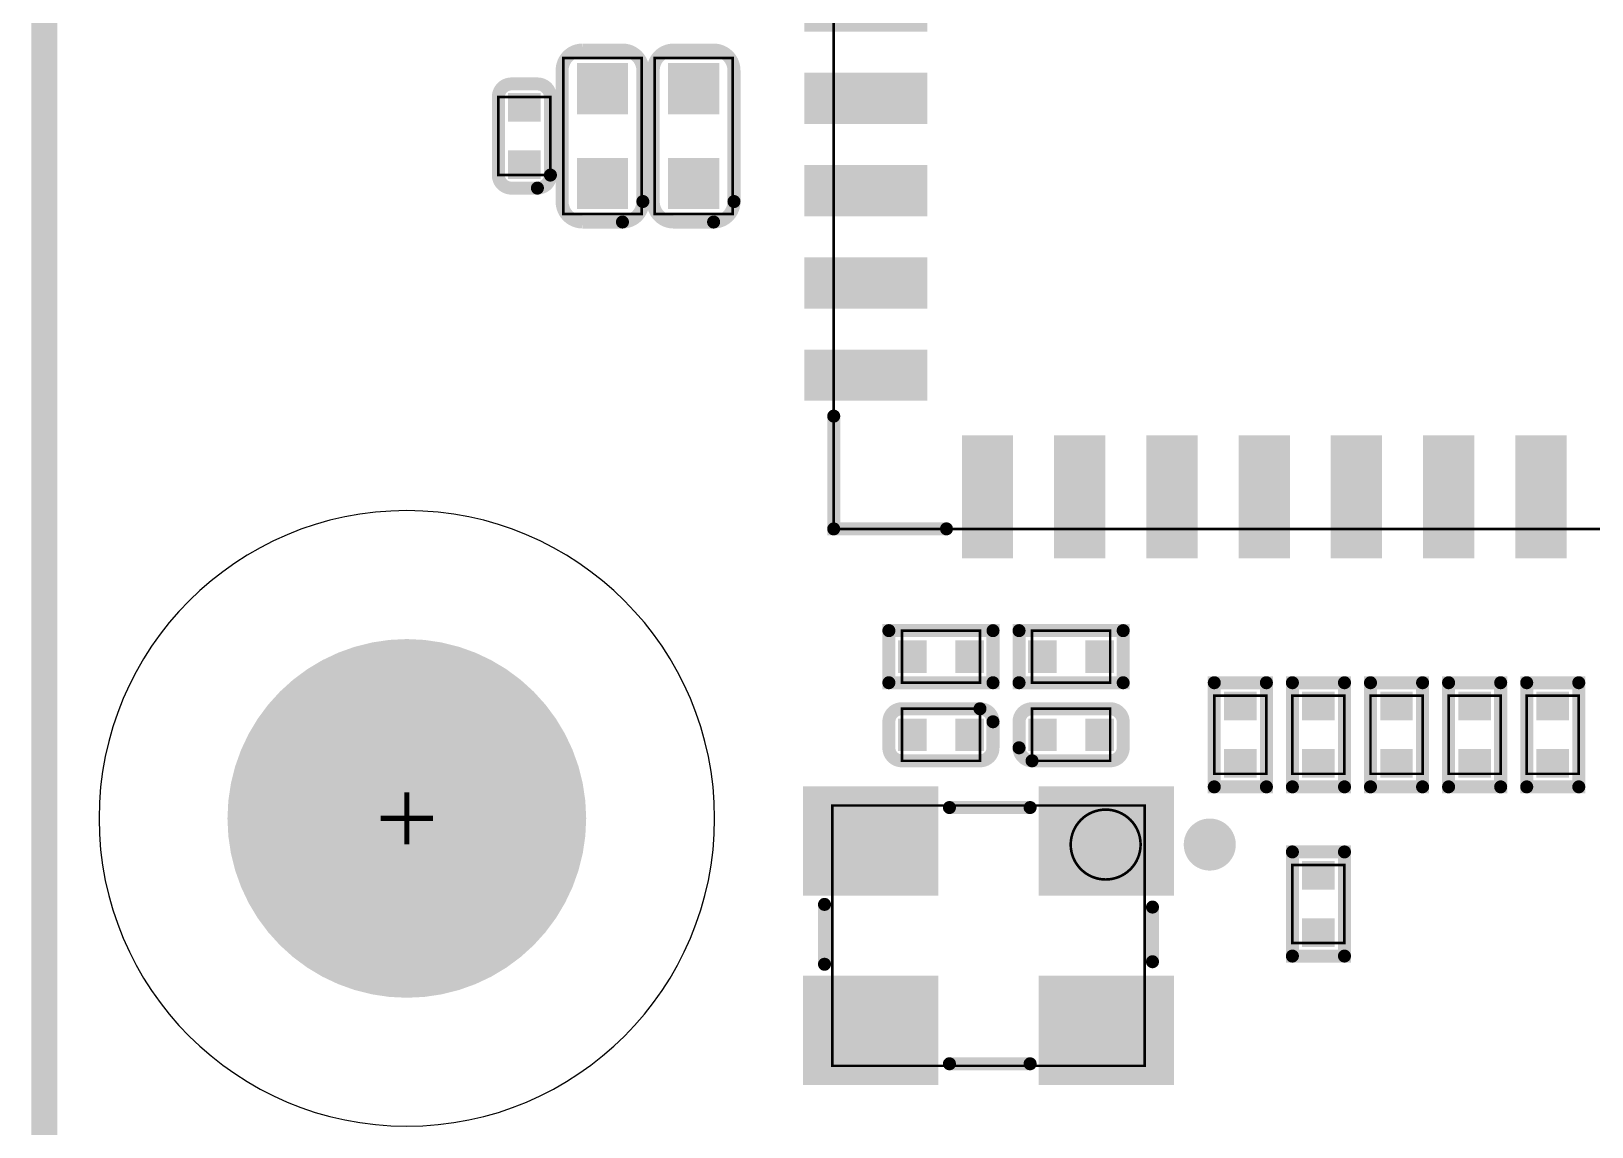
# Model space of a CAD drawing. Extents: x 60 to 160, y 44 to 135.
# Drawn here: x 59.58 to 74.8, y 78.73 to 89.41 of the extents above; entities that cross this region are included whole.
import ezdxf

# ---------------------------------------------------------------- set-up
doc = ezdxf.new("R2010")
doc.units = 0
doc.linetypes.add('KEEPOUT_00001000$0', pattern=[2, 1, 1])
for name, color, linetype in [('BOARD_OUTLINE_00', 255, 'CONTINUOUS'), ('DRIL_NPLTE_THRU_01', 3, 'CONTINUOUS'), ('DRIL_NPLTE_THRU_02', 253, 'CONTINUOUS'), ('DRIL_NPLTE_THRU_03', 4, 'CONTINUOUS'), ('DRIL_NPLTE_THRU_04', 253, 'CONTINUOUS'), ('DRIL_NPLTE_THRU_05', 210, 'CONTINUOUS'), ('DRIL_NPLTE_THRU_06', 253, 'CONTINUOUS'), ('DRIL_NPLTE_THRU_07', 57, 'CONTINUOUS'), ('DRIL_NPLTE_THRU_08', 231, 'CONTINUOUS'), ('DRIL_NPLTE_THRU_09', 253, 'CONTINUOUS'), ('DRIL_NPLTE_THRU_10', 112, 'CONTINUOUS'), ('DRIL_NPLTE_THRU_11', 216, 'CONTINUOUS'), ('DRIL_NPLTE_THRU_12', 5, 'CONTINUOUS'), ('DRIL_PLTE_THRU_01', 3, 'CONTINUOUS'), ('DRIL_PLTE_THRU_02', 253, 'CONTINUOUS'), ('DRIL_PLTE_THRU_03', 4, 'CONTINUOUS'), ('DRIL_PLTE_THRU_04', 253, 'CONTINUOUS'), ('DRIL_PLTE_THRU_05', 210, 'CONTINUOUS'), ('DRIL_PLTE_THRU_06', 253, 'CONTINUOUS'), ('DRIL_PLTE_THRU_07', 57, 'CONTINUOUS'), ('DRIL_PLTE_THRU_08', 231, 'CONTINUOUS'), ('DRIL_PLTE_THRU_09', 253, 'CONTINUOUS'), ('DRIL_PLTE_THRU_10', 112, 'CONTINUOUS'), ('DRIL_PLTE_THRU_11', 216, 'CONTINUOUS'), ('DRIL_PLTE_THRU_12', 5, 'CONTINUOUS'), ('DRIL_SYMBOL', 255, 'CONTINUOUS'), ('KEEPOUT_-1', 255, 'CONTINUOUS'), ('KEEPOUT_01', 43, 'CONTINUOUS'), ('PADS_BOT', 5, 'CONTINUOUS'), ('PADS_INNER', 3, 'CONTINUOUS'), ('PADS_TOP', 3, 'CONTINUOUS'), ('PART_TOP_2DLINE_01', 255, 'CONTINUOUS'), ('PART_TOP_2DLINE_116', 255, 'CONTINUOUS'), ('PART_TOP_2DLINE_117', 255, 'CONTINUOUS'), ('PART_TOP_2DLINE_118', 255, 'CONTINUOUS'), ('PART_TOP_2DLINE_119', 255, 'CONTINUOUS'), ('PART_TOP_2DLINE_126', 255, 'CONTINUOUS')]:
    doc.layers.add(name, color=color, linetype=linetype)

# ---------------------------------------------------------------- blocks, each defined once
blk = doc.blocks.new('BOARD_62')
at = {"layer": 'BOARD_OUTLINE_00', "const_width": 0.254}
blk.add_lwpolyline([(-3, 71.247506, -0.396432827), (0, 74.247506), (94.190152, 74.247506, -0.365948033), (97.190152, 71.247506), (97.190152, 3, -0.372393427), (94.190152, 0), (0, 0, -0.406057892), (-3, 3)], format="xyb", close=True, dxfattribs=at)
blk = doc.blocks.new('SMOOTH_0$127')
at = {"const_width": 0.0635}
blk.add_lwpolyline([(-0.03175, 0, 1), (0.03175, 0, 1)], format="xyb", close=True, dxfattribs=at)
blk = doc.blocks.new('SMOOTH_0$0254')
at = {"const_width": 0.0127}
blk.add_lwpolyline([(-0.00635, 0, 1), (0.00635, 0, 1)], format="xyb", close=True, dxfattribs=at)
blk = doc.blocks.new('PART_BODY_TOP_2')
at = {"layer": 'PART_TOP_2DLINE_01', "const_width": 0.127}
blk.add_lwpolyline([(-0.508, -0.127, 0.414214), (-0.381, -0.254), (0.381, -0.254, 0.414214), (0.508, -0.127), (0.508, 0.127, 0.414214), (0.381, 0.254), (-0.381, 0.254, 0.414214), (-0.508, 0.127)], format="xyb", close=True, dxfattribs=at)
at = {"layer": 'PART_TOP_2DLINE_116', "const_width": 0.0254}
blk.add_lwpolyline([(-0.381, 0.254), (-0.381, -0.254), (0.381, -0.254), (0.381, 0.254)], close=True, dxfattribs=at)
at = {"layer": 'PART_TOP_2DLINE_117', "const_width": 0.0254}
blk.add_lwpolyline([(-0.381, 0.254), (-0.381, -0.254), (0.381, -0.254), (0.381, 0.254)], close=True, dxfattribs=at)
at = {"layer": 'PART_TOP_2DLINE_01'}
for p in [(-0.508, -0.127), (-0.381, -0.254)]:
    blk.add_blockref('SMOOTH_0$127', p, dxfattribs=at)
at = {"layer": 'PART_TOP_2DLINE_116'}
for p in [(-0.381, 0.254), (0.381, 0.254), (-0.381, -0.254), (0.381, -0.254)]:
    blk.add_blockref('SMOOTH_0$0254', p, dxfattribs=at)
at = {"layer": 'PART_TOP_2DLINE_117'}
for p in [(-0.381, 0.254), (0.381, 0.254), (-0.381, -0.254), (0.381, -0.254)]:
    blk.add_blockref('SMOOTH_0$0254', p, dxfattribs=at)
blk = doc.blocks.new('DRIL_HOLE_0')
blk.add_lwpolyline([(0, 0, 1), (0, 0, 1)], format="xyb", close=True)
blk = doc.blocks.new('PAD_0')
blk.add_lwpolyline([(0, 0, 1), (0, 0, 1)], format="xyb", close=True)
blk = doc.blocks.new('PAD_3')
at = {"const_width": 0.2794}
blk.add_lwpolyline([(-0.15875, 0), (0.15875, 0)], dxfattribs=at)
blk = doc.blocks.new('STK_TOP_90')
at = {"layer": 'DRIL_PLTE_THRU_01'}
blk.add_blockref('DRIL_HOLE_0', (0, 0), dxfattribs=at)
at = {"layer": 'DRIL_PLTE_THRU_02'}
blk.add_blockref('DRIL_HOLE_0', (0, 0), dxfattribs=at)
at = {"layer": 'DRIL_PLTE_THRU_03'}
blk.add_blockref('DRIL_HOLE_0', (0, 0), dxfattribs=at)
at = {"layer": 'DRIL_PLTE_THRU_04'}
blk.add_blockref('DRIL_HOLE_0', (0, 0), dxfattribs=at)
at = {"layer": 'DRIL_PLTE_THRU_05'}
blk.add_blockref('DRIL_HOLE_0', (0, 0), dxfattribs=at)
at = {"layer": 'DRIL_PLTE_THRU_06'}
blk.add_blockref('DRIL_HOLE_0', (0, 0), dxfattribs=at)
at = {"layer": 'DRIL_PLTE_THRU_07'}
blk.add_blockref('DRIL_HOLE_0', (0, 0), dxfattribs=at)
at = {"layer": 'DRIL_PLTE_THRU_08'}
blk.add_blockref('DRIL_HOLE_0', (0, 0), dxfattribs=at)
at = {"layer": 'DRIL_PLTE_THRU_09'}
blk.add_blockref('DRIL_HOLE_0', (0, 0), dxfattribs=at)
at = {"layer": 'DRIL_PLTE_THRU_10'}
blk.add_blockref('DRIL_HOLE_0', (0, 0), dxfattribs=at)
at = {"layer": 'DRIL_PLTE_THRU_11'}
blk.add_blockref('DRIL_HOLE_0', (0, 0), dxfattribs=at)
at = {"layer": 'DRIL_PLTE_THRU_12'}
blk.add_blockref('DRIL_HOLE_0', (0, 0), dxfattribs=at)
at = {"layer": 'PADS_BOT'}
blk.add_blockref('PAD_0', (0, 0), dxfattribs=at)
at = {"layer": 'PADS_INNER'}
blk.add_blockref('PAD_0', (0, 0), dxfattribs=at)
at = {"layer": 'PADS_TOP', "rotation": 90}
blk.add_blockref('PAD_3', (0, 0), dxfattribs=at)
blk = doc.blocks.new('SYM_TOP_5')
for name, p in [('PART_BODY_TOP_2', (0, 0)), ('STK_TOP_90', (-0.279, 0)), ('STK_TOP_90', (0.279, 0))]:
    blk.add_blockref(name, p)
blk = doc.blocks.new('PART_TOP_140')
blk.add_blockref('SYM_TOP_5', (0, 0))
blk = doc.blocks.new('PART_BODY_TOP_4')
at = {"layer": 'PART_TOP_2DLINE_01', "const_width": 0.127}
blk.add_lwpolyline([(-0.839, -0.195, 0.414214), (-0.639, -0.394), (0.639, -0.394, 0.414214), (0.839, -0.195), (0.839, 0.195, 0.414214), (0.639, 0.394), (-0.639, 0.394, 0.414214), (-0.839, 0.195)], format="xyb", close=True, dxfattribs=at)
at = {"layer": 'PART_TOP_2DLINE_116', "const_width": 0.0254}
blk.add_lwpolyline([(0.762, 0.381), (-0.762, 0.381), (-0.762, -0.381), (0.762, -0.381)], close=True, dxfattribs=at)
at = {"layer": 'PART_TOP_2DLINE_117', "const_width": 0.0254}
blk.add_lwpolyline([(0.762, 0.381), (-0.762, 0.381), (-0.762, -0.381), (0.762, -0.381)], close=True, dxfattribs=at)
at = {"layer": 'PART_TOP_2DLINE_01'}
for p in [(-0.839, -0.195), (-0.639, -0.394)]:
    blk.add_blockref('SMOOTH_0$127', p, dxfattribs=at)
at = {"layer": 'PART_TOP_2DLINE_116'}
for p in [(-0.762, 0.381), (0.762, 0.381), (-0.762, -0.381), (0.762, -0.381)]:
    blk.add_blockref('SMOOTH_0$0254', p, dxfattribs=at)
at = {"layer": 'PART_TOP_2DLINE_117'}
for p in [(-0.762, 0.381), (0.762, 0.381), (-0.762, -0.381), (0.762, -0.381)]:
    blk.add_blockref('SMOOTH_0$0254', p, dxfattribs=at)
blk = doc.blocks.new('PAD_1')
at = {"const_width": 0.5}
blk.add_lwpolyline([(-0.25, 0), (0.25, 0)], dxfattribs=at)
blk = doc.blocks.new('STK_TOP_92')
at = {"layer": 'DRIL_PLTE_THRU_01'}
blk.add_blockref('DRIL_HOLE_0', (0, 0), dxfattribs=at)
at = {"layer": 'DRIL_PLTE_THRU_02'}
blk.add_blockref('DRIL_HOLE_0', (0, 0), dxfattribs=at)
at = {"layer": 'DRIL_PLTE_THRU_03'}
blk.add_blockref('DRIL_HOLE_0', (0, 0), dxfattribs=at)
at = {"layer": 'DRIL_PLTE_THRU_04'}
blk.add_blockref('DRIL_HOLE_0', (0, 0), dxfattribs=at)
at = {"layer": 'DRIL_PLTE_THRU_05'}
blk.add_blockref('DRIL_HOLE_0', (0, 0), dxfattribs=at)
at = {"layer": 'DRIL_PLTE_THRU_06'}
blk.add_blockref('DRIL_HOLE_0', (0, 0), dxfattribs=at)
at = {"layer": 'DRIL_PLTE_THRU_07'}
blk.add_blockref('DRIL_HOLE_0', (0, 0), dxfattribs=at)
at = {"layer": 'DRIL_PLTE_THRU_08'}
blk.add_blockref('DRIL_HOLE_0', (0, 0), dxfattribs=at)
at = {"layer": 'DRIL_PLTE_THRU_09'}
blk.add_blockref('DRIL_HOLE_0', (0, 0), dxfattribs=at)
at = {"layer": 'DRIL_PLTE_THRU_10'}
blk.add_blockref('DRIL_HOLE_0', (0, 0), dxfattribs=at)
at = {"layer": 'DRIL_PLTE_THRU_11'}
blk.add_blockref('DRIL_HOLE_0', (0, 0), dxfattribs=at)
at = {"layer": 'DRIL_PLTE_THRU_12'}
blk.add_blockref('DRIL_HOLE_0', (0, 0), dxfattribs=at)
at = {"layer": 'PADS_BOT'}
blk.add_blockref('PAD_0', (0, 0), dxfattribs=at)
at = {"layer": 'PADS_INNER'}
blk.add_blockref('PAD_0', (0, 0), dxfattribs=at)
at = {"layer": 'PADS_TOP', "rotation": 90}
blk.add_blockref('PAD_1', (0, 0), dxfattribs=at)
blk = doc.blocks.new('SYM_TOP_7')
for name, p in [('PART_BODY_TOP_4', (0, 0)), ('STK_TOP_92', (-0.463, 0)), ('STK_TOP_92', (0.463, 0))]:
    blk.add_blockref(name, p)
blk = doc.blocks.new('PART_TOP_142')
blk.add_blockref('SYM_TOP_7', (0, 0))
blk = doc.blocks.new('PART_TOP_143')
blk.add_blockref('SYM_TOP_7', (0, 0))
blk = doc.blocks.new('PART_TOP_147')
blk.add_blockref('SYM_TOP_5', (0, 0))
blk = doc.blocks.new('PART_TOP_148')
blk.add_blockref('SYM_TOP_5', (0, 0))
blk = doc.blocks.new('PART_BODY_TOP_16')
at = {"layer": 'KEEPOUT_-1', "linetype": 'KEEPOUT_00001000$0'}
blk.add_lwpolyline([(-3.003, 0, 1), (3.003, 0, 1)], format="xyb", close=True, dxfattribs=at)
at = {"layer": 'KEEPOUT_01', "linetype": 'KEEPOUT_00001000$0'}
blk.add_lwpolyline([(-3.003, 0, 1), (3.003, 0, 1)], format="xyb", close=True, dxfattribs=at)
blk = doc.blocks.new('DRIL_SYMBOL_3$5')
at = {"layer": 'DRIL_SYMBOL', "const_width": 0.0508}
for points in [[(0, -0.254), (0, 0.254)], [(-0.254, 0), (0.254, 0)]]:
    blk.add_lwpolyline(points, dxfattribs=at)
blk = doc.blocks.new('DRIL_HOLE_3$5')
at = {"const_width": 1.75}
blk.add_lwpolyline([(-0.875, 0, 1), (0.875, 0, 1)], format="xyb", close=True, dxfattribs=at)
blk.add_blockref('DRIL_SYMBOL_3$5', (0, 0))
blk = doc.blocks.new('PAD_10')
at = {"const_width": 1.75}
blk.add_lwpolyline([(0, -0.875, 1), (0, 0.875, 1)], format="xyb", close=True, dxfattribs=at)
blk = doc.blocks.new('STK_TOP_108')
at = {"layer": 'DRIL_NPLTE_THRU_01'}
blk.add_blockref('DRIL_HOLE_3$5', (0, 0), dxfattribs=at)
at = {"layer": 'DRIL_NPLTE_THRU_02'}
blk.add_blockref('DRIL_HOLE_3$5', (0, 0), dxfattribs=at)
at = {"layer": 'DRIL_NPLTE_THRU_03'}
blk.add_blockref('DRIL_HOLE_3$5', (0, 0), dxfattribs=at)
at = {"layer": 'DRIL_NPLTE_THRU_04'}
blk.add_blockref('DRIL_HOLE_3$5', (0, 0), dxfattribs=at)
at = {"layer": 'DRIL_NPLTE_THRU_05'}
blk.add_blockref('DRIL_HOLE_3$5', (0, 0), dxfattribs=at)
at = {"layer": 'DRIL_NPLTE_THRU_06'}
blk.add_blockref('DRIL_HOLE_3$5', (0, 0), dxfattribs=at)
at = {"layer": 'DRIL_NPLTE_THRU_07'}
blk.add_blockref('DRIL_HOLE_3$5', (0, 0), dxfattribs=at)
at = {"layer": 'DRIL_NPLTE_THRU_08'}
blk.add_blockref('DRIL_HOLE_3$5', (0, 0), dxfattribs=at)
at = {"layer": 'DRIL_NPLTE_THRU_09'}
blk.add_blockref('DRIL_HOLE_3$5', (0, 0), dxfattribs=at)
at = {"layer": 'DRIL_NPLTE_THRU_10'}
blk.add_blockref('DRIL_HOLE_3$5', (0, 0), dxfattribs=at)
at = {"layer": 'DRIL_NPLTE_THRU_11'}
blk.add_blockref('DRIL_HOLE_3$5', (0, 0), dxfattribs=at)
at = {"layer": 'DRIL_NPLTE_THRU_12'}
blk.add_blockref('DRIL_HOLE_3$5', (0, 0), dxfattribs=at)
at = {"layer": 'PADS_BOT'}
blk.add_blockref('PAD_10', (0, 0), dxfattribs=at)
at = {"layer": 'PADS_INNER'}
blk.add_blockref('PAD_10', (0, 0), dxfattribs=at)
at = {"layer": 'PADS_TOP'}
blk.add_blockref('PAD_10', (0, 0), dxfattribs=at)
blk = doc.blocks.new('SYM_TOP_19')
for name in ['PART_BODY_TOP_16', 'STK_TOP_108']:
    blk.add_blockref(name, (0, 0))
blk = doc.blocks.new('PART_TOP_323')
blk.add_blockref('SYM_TOP_19', (0, 0))
blk = doc.blocks.new('PART_BODY_TOP_36')
at = {"layer": 'PART_TOP_2DLINE_01', "const_width": 0.127}
blk.add_lwpolyline([(-0.508, 0.254), (0.508, 0.254), (0.508, -0.254), (-0.508, -0.254)], close=True, dxfattribs=at)
at = {"layer": 'PART_TOP_2DLINE_118', "const_width": 0.0254}
blk.add_lwpolyline([(-0.381, 0.254), (0.381, 0.254), (0.381, -0.254), (-0.381, -0.254)], close=True, dxfattribs=at)
at = {"layer": 'PART_TOP_2DLINE_119', "const_width": 0.0254}
blk.add_lwpolyline([(-0.381, 0.254), (0.381, 0.254), (0.381, -0.254), (-0.381, -0.254)], close=True, dxfattribs=at)
at = {"layer": 'PART_TOP_2DLINE_01'}
for p in [(-0.508, 0.254), (0.508, 0.254), (-0.508, -0.254), (0.508, -0.254)]:
    blk.add_blockref('SMOOTH_0$127', p, dxfattribs=at)
at = {"layer": 'PART_TOP_2DLINE_118'}
for p in [(-0.381, 0.254), (0.381, 0.254), (-0.381, -0.254), (0.381, -0.254)]:
    blk.add_blockref('SMOOTH_0$0254', p, dxfattribs=at)
at = {"layer": 'PART_TOP_2DLINE_119'}
for p in [(-0.381, 0.254), (0.381, 0.254), (-0.381, -0.254), (0.381, -0.254)]:
    blk.add_blockref('SMOOTH_0$0254', p, dxfattribs=at)
blk = doc.blocks.new('SYM_TOP_39')
for name, p in [('PART_BODY_TOP_36', (0, 0)), ('STK_TOP_90', (-0.2794, 0)), ('STK_TOP_90', (0.2794, 0))]:
    blk.add_blockref(name, p)
blk = doc.blocks.new('PART_TOP_404')
blk.add_blockref('SYM_TOP_39', (0, 0))
blk = doc.blocks.new('PART_TOP_406')
blk.add_blockref('SYM_TOP_39', (0, 0))
blk = doc.blocks.new('PART_TOP_407')
blk.add_blockref('SYM_TOP_39', (0, 0))
blk = doc.blocks.new('PART_TOP_414')
blk.add_blockref('SYM_TOP_39', (0, 0))
blk = doc.blocks.new('PART_TOP_415')
blk.add_blockref('SYM_TOP_39', (0, 0))
blk = doc.blocks.new('PART_TOP_417')
blk.add_blockref('SYM_TOP_39', (0, 0))
blk = doc.blocks.new('PART_TOP_420')
blk.add_blockref('SYM_TOP_39', (0, 0))
blk = doc.blocks.new('PART_TOP_421')
blk.add_blockref('SYM_TOP_39', (0, 0))
blk = doc.blocks.new('PART_BODY_TOP_48')
at = {"layer": 'PART_TOP_2DLINE_118', "const_width": 0.0254}
blk.add_lwpolyline([(6, 6), (6, -6), (-6, -6), (-6, 6)], close=True, dxfattribs=at)
at = {"layer": 'PART_TOP_2DLINE_118', "const_width": 0.127}
blk.add_lwpolyline([(-6.476, 5.3, 1), (-6.924, 5.3, 1)], format="xyb", close=True, dxfattribs=at)
at = {"layer": 'PART_TOP_2DLINE_119', "const_width": 0.0254}
blk.add_lwpolyline([(6, 6), (6, -6), (-6, -6), (-6, 6)], close=True, dxfattribs=at)
at = {"layer": 'PART_TOP_2DLINE_126', "const_width": 0.127}
for points in [[(-4.9, 6), (-5.5, 6), (-6, 5.5), (-6, 4.9)], [(6, 4.9), (6, 6), (4.9, 6)], [(-4.9, -6), (-6, -6), (-6, -4.9)], [(6, -5), (6, -6), (4.9, -6)]]:
    blk.add_lwpolyline(points, dxfattribs=at)
at = {"layer": 'PART_TOP_2DLINE_126', "const_width": 0.2}
blk.add_lwpolyline([(-6.5, 5.3, 1), (-6.9, 5.3, 1)], format="xyb", close=True, dxfattribs=at)
at = {"layer": 'PART_TOP_2DLINE_118'}
for p in [(-6, 6), (6, 6), (-6, -6), (6, -6)]:
    blk.add_blockref('SMOOTH_0$0254', p, dxfattribs=at)
at = {"layer": 'PART_TOP_2DLINE_119'}
for p in [(-6, 6), (6, 6), (-6, -6), (6, -6)]:
    blk.add_blockref('SMOOTH_0$0254', p, dxfattribs=at)
at = {"layer": 'PART_TOP_2DLINE_126'}
for p in [(-5.5, 6), (-4.9, 6), (4.9, 6), (6, 6), (-6, 5.5), (-6, 4.9), (6, 4.9), (-6, -4.9), (6, -5), (-6, -6), (-4.9, -6), (4.9, -6), (6, -6)]:
    blk.add_blockref('SMOOTH_0$127', p, dxfattribs=at)
blk = doc.blocks.new('PAD_62')
at = {"const_width": 0.500126}
blk.add_lwpolyline([(-0.599948, 0), (0.599948, 0)], dxfattribs=at)
blk = doc.blocks.new('STK_TOP_170')
at = {"layer": 'DRIL_PLTE_THRU_01'}
blk.add_blockref('DRIL_HOLE_0', (0, 0), dxfattribs=at)
at = {"layer": 'DRIL_PLTE_THRU_02'}
blk.add_blockref('DRIL_HOLE_0', (0, 0), dxfattribs=at)
at = {"layer": 'DRIL_PLTE_THRU_03'}
blk.add_blockref('DRIL_HOLE_0', (0, 0), dxfattribs=at)
at = {"layer": 'DRIL_PLTE_THRU_04'}
blk.add_blockref('DRIL_HOLE_0', (0, 0), dxfattribs=at)
at = {"layer": 'DRIL_PLTE_THRU_05'}
blk.add_blockref('DRIL_HOLE_0', (0, 0), dxfattribs=at)
at = {"layer": 'DRIL_PLTE_THRU_06'}
blk.add_blockref('DRIL_HOLE_0', (0, 0), dxfattribs=at)
at = {"layer": 'DRIL_PLTE_THRU_07'}
blk.add_blockref('DRIL_HOLE_0', (0, 0), dxfattribs=at)
at = {"layer": 'DRIL_PLTE_THRU_08'}
blk.add_blockref('DRIL_HOLE_0', (0, 0), dxfattribs=at)
at = {"layer": 'DRIL_PLTE_THRU_09'}
blk.add_blockref('DRIL_HOLE_0', (0, 0), dxfattribs=at)
at = {"layer": 'DRIL_PLTE_THRU_10'}
blk.add_blockref('DRIL_HOLE_0', (0, 0), dxfattribs=at)
at = {"layer": 'DRIL_PLTE_THRU_11'}
blk.add_blockref('DRIL_HOLE_0', (0, 0), dxfattribs=at)
at = {"layer": 'DRIL_PLTE_THRU_12'}
blk.add_blockref('DRIL_HOLE_0', (0, 0), dxfattribs=at)
at = {"layer": 'PADS_BOT'}
blk.add_blockref('PAD_0', (0, 0), dxfattribs=at)
at = {"layer": 'PADS_INNER'}
blk.add_blockref('PAD_0', (0, 0), dxfattribs=at)
at = {"layer": 'PADS_TOP'}
blk.add_blockref('PAD_62', (0, 0), dxfattribs=at)
blk = doc.blocks.new('STK_TOP_171')
at = {"layer": 'DRIL_PLTE_THRU_01'}
blk.add_blockref('DRIL_HOLE_0', (0, 0), dxfattribs=at)
at = {"layer": 'DRIL_PLTE_THRU_02'}
blk.add_blockref('DRIL_HOLE_0', (0, 0), dxfattribs=at)
at = {"layer": 'DRIL_PLTE_THRU_03'}
blk.add_blockref('DRIL_HOLE_0', (0, 0), dxfattribs=at)
at = {"layer": 'DRIL_PLTE_THRU_04'}
blk.add_blockref('DRIL_HOLE_0', (0, 0), dxfattribs=at)
at = {"layer": 'DRIL_PLTE_THRU_05'}
blk.add_blockref('DRIL_HOLE_0', (0, 0), dxfattribs=at)
at = {"layer": 'DRIL_PLTE_THRU_06'}
blk.add_blockref('DRIL_HOLE_0', (0, 0), dxfattribs=at)
at = {"layer": 'DRIL_PLTE_THRU_07'}
blk.add_blockref('DRIL_HOLE_0', (0, 0), dxfattribs=at)
at = {"layer": 'DRIL_PLTE_THRU_08'}
blk.add_blockref('DRIL_HOLE_0', (0, 0), dxfattribs=at)
at = {"layer": 'DRIL_PLTE_THRU_09'}
blk.add_blockref('DRIL_HOLE_0', (0, 0), dxfattribs=at)
at = {"layer": 'DRIL_PLTE_THRU_10'}
blk.add_blockref('DRIL_HOLE_0', (0, 0), dxfattribs=at)
at = {"layer": 'DRIL_PLTE_THRU_11'}
blk.add_blockref('DRIL_HOLE_0', (0, 0), dxfattribs=at)
at = {"layer": 'DRIL_PLTE_THRU_12'}
blk.add_blockref('DRIL_HOLE_0', (0, 0), dxfattribs=at)
at = {"layer": 'PADS_BOT'}
blk.add_blockref('PAD_0', (0, 0), dxfattribs=at)
at = {"layer": 'PADS_INNER'}
blk.add_blockref('PAD_0', (0, 0), dxfattribs=at)
at = {"layer": 'PADS_TOP', "rotation": 90}
blk.add_blockref('PAD_62', (0, 0), dxfattribs=at)
blk = doc.blocks.new('PAD_63')
at = {"const_width": 0.3}
blk.add_lwpolyline([(0, -0.15, 1), (0, 0.15, 1)], format="xyb", close=True, dxfattribs=at)
blk = doc.blocks.new('STK_TOP_163')
at = {"layer": 'DRIL_PLTE_THRU_01'}
blk.add_blockref('DRIL_HOLE_0', (0, 0), dxfattribs=at)
at = {"layer": 'DRIL_PLTE_THRU_02'}
blk.add_blockref('DRIL_HOLE_0', (0, 0), dxfattribs=at)
at = {"layer": 'DRIL_PLTE_THRU_03'}
blk.add_blockref('DRIL_HOLE_0', (0, 0), dxfattribs=at)
at = {"layer": 'DRIL_PLTE_THRU_04'}
blk.add_blockref('DRIL_HOLE_0', (0, 0), dxfattribs=at)
at = {"layer": 'DRIL_PLTE_THRU_05'}
blk.add_blockref('DRIL_HOLE_0', (0, 0), dxfattribs=at)
at = {"layer": 'DRIL_PLTE_THRU_06'}
blk.add_blockref('DRIL_HOLE_0', (0, 0), dxfattribs=at)
at = {"layer": 'DRIL_PLTE_THRU_07'}
blk.add_blockref('DRIL_HOLE_0', (0, 0), dxfattribs=at)
at = {"layer": 'DRIL_PLTE_THRU_08'}
blk.add_blockref('DRIL_HOLE_0', (0, 0), dxfattribs=at)
at = {"layer": 'DRIL_PLTE_THRU_09'}
blk.add_blockref('DRIL_HOLE_0', (0, 0), dxfattribs=at)
at = {"layer": 'DRIL_PLTE_THRU_10'}
blk.add_blockref('DRIL_HOLE_0', (0, 0), dxfattribs=at)
at = {"layer": 'DRIL_PLTE_THRU_11'}
blk.add_blockref('DRIL_HOLE_0', (0, 0), dxfattribs=at)
at = {"layer": 'DRIL_PLTE_THRU_12'}
blk.add_blockref('DRIL_HOLE_0', (0, 0), dxfattribs=at)
at = {"layer": 'PADS_BOT'}
blk.add_blockref('PAD_0', (0, 0), dxfattribs=at)
at = {"layer": 'PADS_INNER'}
blk.add_blockref('PAD_0', (0, 0), dxfattribs=at)
at = {"layer": 'PADS_TOP'}
blk.add_blockref('PAD_63', (0, 0), dxfattribs=at)
blk = doc.blocks.new('SYM_TOP_51')
for name, p in [('STK_TOP_171', (-4.5, 5.688)), ('STK_TOP_171', (-3.6, 5.688)), ('STK_TOP_171', (-2.7, 5.688)), ('STK_TOP_171', (-1.8, 5.688)), ('STK_TOP_171', (-0.9, 5.688)), ('STK_TOP_171', (0, 5.688)), ('STK_TOP_171', (0.9, 5.688)), ('STK_TOP_171', (1.8, 5.688)), ('STK_TOP_171', (2.7, 5.688)), ('STK_TOP_171', (3.6, 5.688)), ('STK_TOP_171', (4.5, 5.688)), ('PART_BODY_TOP_48', (0, 0)), ('STK_TOP_170', (-5.688, 4.5)), ('STK_TOP_170', (5.688, 4.5)), ('STK_TOP_170', (-5.688, 3.6)), ('STK_TOP_163', (-2.7, 3.6)), ('STK_TOP_163', (-0.9, 3.6)), ('STK_TOP_163', (0.9, 3.6)), ('STK_TOP_170', (5.688, 3.6)), ('STK_TOP_170', (-5.688, 2.7)), ('STK_TOP_170', (5.688, 2.7)), ('STK_TOP_170', (-5.688, 1.8)), ('STK_TOP_170', (5.688, 1.8)), ('STK_TOP_170', (-5.688, 0.9)), ('STK_TOP_170', (5.688, 0.9)), ('STK_TOP_170', (-5.688, 0)), ('STK_TOP_170', (5.688, 0)), ('STK_TOP_170', (-5.688, -0.9)), ('STK_TOP_170', (5.688, -0.9)), ('STK_TOP_170', (-5.688, -1.8)), ('STK_TOP_170', (5.688, -1.8)), ('STK_TOP_170', (-5.688, -2.7)), ('STK_TOP_170', (5.688, -2.7)), ('STK_TOP_170', (-5.688, -3.6)), ('STK_TOP_170', (5.688, -3.6)), ('STK_TOP_170', (-5.688, -4.5)), ('STK_TOP_170', (5.688, -4.5)), ('STK_TOP_171', (-4.5, -5.688)), ('STK_TOP_171', (-3.6, -5.688)), ('STK_TOP_171', (-2.7, -5.688)), ('STK_TOP_171', (-1.8, -5.688)), ('STK_TOP_171', (-0.9, -5.688)), ('STK_TOP_171', (0, -5.688)), ('STK_TOP_171', (0.9, -5.688)), ('STK_TOP_171', (1.8, -5.688)), ('STK_TOP_171', (2.7, -5.688)), ('STK_TOP_171', (3.6, -5.688)), ('STK_TOP_171', (4.5, -5.688))]:
    blk.add_blockref(name, p)
blk = doc.blocks.new('PART_TOP_681')
blk.add_blockref('SYM_TOP_51', (0, 0))
blk = doc.blocks.new('PART_BODY_TOP_31')
at = {"layer": 'PART_TOP_2DLINE_01', "const_width": 0.127}
for points in [[(-0.381, 1.25), (0.406, 1.25)], [(-1.6, 0.305), (-1.6, -0.279)], [(1.6, 0.279), (1.6, -0.254)], [(-0.381, -1.25), (0.406, -1.25)]]:
    blk.add_lwpolyline(points, dxfattribs=at)
at = {"layer": 'PART_TOP_2DLINE_116', "const_width": 0.0254}
blk.add_lwpolyline([(-1.524, 1.27), (-1.524, -1.27), (1.524, -1.27), (1.524, 1.27)], close=True, dxfattribs=at)
blk.add_lwpolyline([(1.484, 0.889, 1), (0.802, 0.889, 1)], format="xyb", close=True, dxfattribs=at)
at = {"layer": 'PART_TOP_2DLINE_117', "const_width": 0.0254}
blk.add_lwpolyline([(-1.524, 1.27), (-1.524, -1.27), (1.524, -1.27), (1.524, 1.27)], close=True, dxfattribs=at)
at = {"layer": 'PART_TOP_2DLINE_126', "const_width": 0.254}
blk.add_lwpolyline([(2.286, 0.889, 1), (2.032, 0.889, 1)], format="xyb", close=True, dxfattribs=at)
at = {"layer": 'PART_TOP_2DLINE_01'}
for p in [(-0.381, 1.25), (0.406, 1.25), (-1.6, 0.305), (1.6, 0.279), (-1.6, -0.279), (1.6, -0.254), (-0.381, -1.25), (0.406, -1.25)]:
    blk.add_blockref('SMOOTH_0$127', p, dxfattribs=at)
at = {"layer": 'PART_TOP_2DLINE_116'}
for p in [(-1.524, 1.27), (1.524, 1.27), (-1.524, -1.27), (1.524, -1.27)]:
    blk.add_blockref('SMOOTH_0$0254', p, dxfattribs=at)
at = {"layer": 'PART_TOP_2DLINE_117'}
for p in [(-1.524, 1.27), (1.524, 1.27), (-1.524, -1.27), (1.524, -1.27)]:
    blk.add_blockref('SMOOTH_0$0254', p, dxfattribs=at)
blk = doc.blocks.new('PAD_50')
at = {"const_width": 1.0668}
blk.add_lwpolyline([(-0.6604, 0), (0.6604, 0)], dxfattribs=at)
blk = doc.blocks.new('STK_TOP_147')
at = {"layer": 'DRIL_PLTE_THRU_01'}
blk.add_blockref('DRIL_HOLE_0', (0, 0), dxfattribs=at)
at = {"layer": 'DRIL_PLTE_THRU_02'}
blk.add_blockref('DRIL_HOLE_0', (0, 0), dxfattribs=at)
at = {"layer": 'DRIL_PLTE_THRU_03'}
blk.add_blockref('DRIL_HOLE_0', (0, 0), dxfattribs=at)
at = {"layer": 'DRIL_PLTE_THRU_04'}
blk.add_blockref('DRIL_HOLE_0', (0, 0), dxfattribs=at)
at = {"layer": 'DRIL_PLTE_THRU_05'}
blk.add_blockref('DRIL_HOLE_0', (0, 0), dxfattribs=at)
at = {"layer": 'DRIL_PLTE_THRU_06'}
blk.add_blockref('DRIL_HOLE_0', (0, 0), dxfattribs=at)
at = {"layer": 'DRIL_PLTE_THRU_07'}
blk.add_blockref('DRIL_HOLE_0', (0, 0), dxfattribs=at)
at = {"layer": 'DRIL_PLTE_THRU_08'}
blk.add_blockref('DRIL_HOLE_0', (0, 0), dxfattribs=at)
at = {"layer": 'DRIL_PLTE_THRU_09'}
blk.add_blockref('DRIL_HOLE_0', (0, 0), dxfattribs=at)
at = {"layer": 'DRIL_PLTE_THRU_10'}
blk.add_blockref('DRIL_HOLE_0', (0, 0), dxfattribs=at)
at = {"layer": 'DRIL_PLTE_THRU_11'}
blk.add_blockref('DRIL_HOLE_0', (0, 0), dxfattribs=at)
at = {"layer": 'DRIL_PLTE_THRU_12'}
blk.add_blockref('DRIL_HOLE_0', (0, 0), dxfattribs=at)
at = {"layer": 'PADS_BOT'}
blk.add_blockref('PAD_0', (0, 0), dxfattribs=at)
at = {"layer": 'PADS_INNER'}
blk.add_blockref('PAD_0', (0, 0), dxfattribs=at)
at = {"layer": 'PADS_TOP'}
blk.add_blockref('PAD_50', (0, 0), dxfattribs=at)
blk = doc.blocks.new('SYM_TOP_34')
for name, p in [('STK_TOP_147', (-1.150112, 0.925068)), ('STK_TOP_147', (1.150112, 0.925068)), ('PART_BODY_TOP_31', (0, 0)), ('STK_TOP_147', (-1.150112, -0.925068)), ('STK_TOP_147', (1.150112, -0.925068))]:
    blk.add_blockref(name, p)
blk = doc.blocks.new('PART_TOP_697')
blk.add_blockref('SYM_TOP_34', (0, 0))

msp = doc.modelspace()

# ---------------------------------------------------------------- block references
for name, p in [('BOARD_62', (62.704, 60.048)), ('PART_TOP_681', (73.407, 90.559)), ('PART_TOP_323', (63.242, 81.734)), ('PART_TOP_421', (69.723, 83.312)), ('PART_TOP_148', (69.723, 82.55)), ('PART_TOP_697', (68.917, 80.59))]:
    msp.add_blockref(name, p)
for name, p, rotation in [('PART_TOP_142', (65.151, 88.392), 90), ('PART_TOP_143', (66.04, 88.392), 90), ('PART_TOP_140', (64.389, 88.392), 90), ('PART_TOP_420', (68.453, 83.312), 180), ('PART_TOP_404', (71.374, 82.55), 90), ('PART_TOP_407', (72.136, 82.55), 90), ('PART_TOP_414', (72.898, 82.55), 270), ('PART_TOP_415', (73.66, 82.55), 270), ('PART_TOP_417', (74.422, 82.55), 270), ('PART_TOP_147', (68.453, 82.55), 180), ('PART_TOP_406', (72.136, 80.899), 90)]:
    msp.add_blockref(name, p, dxfattribs=dict(rotation=rotation))

doc.saveas('drawing.dxf')
